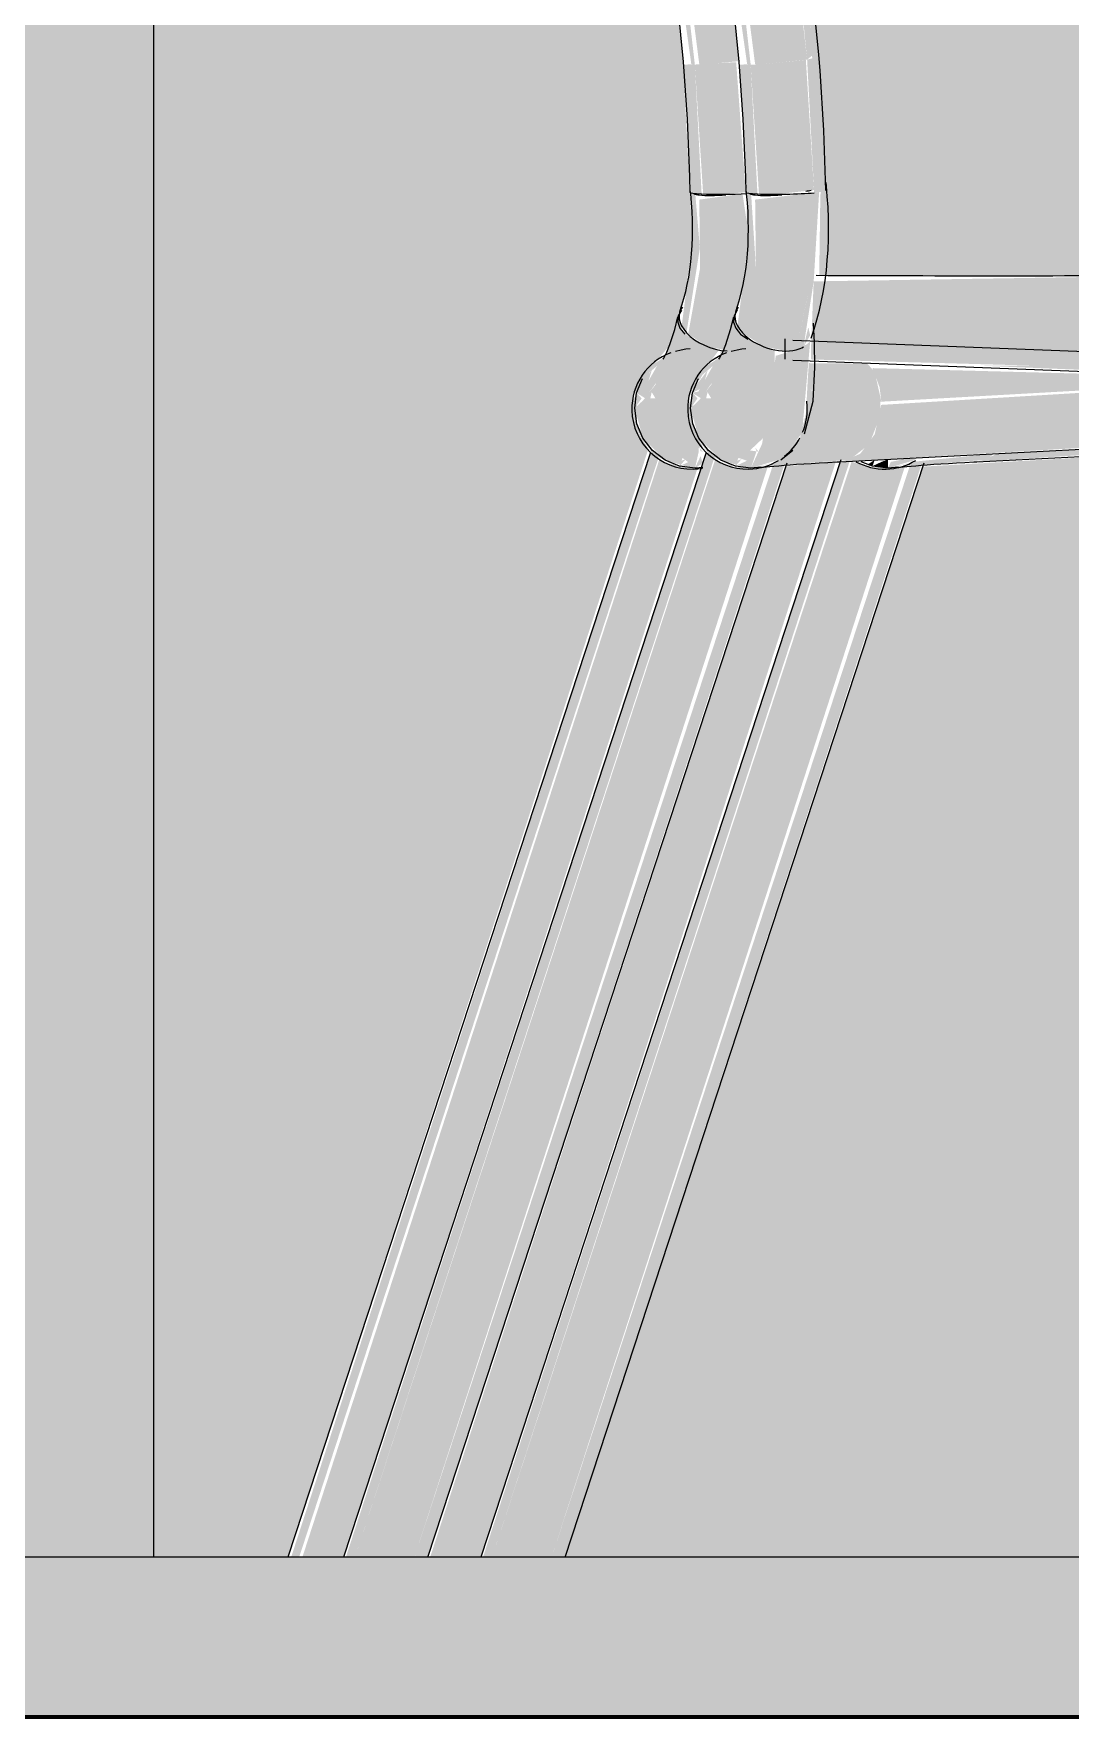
# Model space of a CAD drawing. Header units: inches. Extents: x 20478 to 36715, y -248 to 750.
# Drawn here: x 28104.65 to 28117.59, y 0 to 21.02 of the extents above; entities that cross this region are included whole.
import ezdxf

# ---------------------------------------------------------------- set-up
doc = ezdxf.new("R2010")
doc.units = ezdxf.units.IN
doc.header["$MEASUREMENT"] = 0
for name, color, linetype, lineweight in [('A-DOOR', 31, 'Continuous', 13), ('A-GLAZ-CWMG', 51, 'Continuous', 9), ('C-TOPO', 7, 'Continuous', 9), ('I-FURN', 30, 'Continuous', 9)]:
    doc.layers.add(name, color=color, linetype=linetype, lineweight=lineweight)

# ---------------------------------------------------------------- blocks, each defined once
blk = doc.blocks.new('HermanMiller_Collection_Air-Chair_SideChair_Arms - Arms-457867-Elevation - South')
at = {"layer": 'I-FURN'}
for points in [[(26169.581, 20.637), (26169.177, 24.162), (26169.043, 24.2), (26169.044, 24.155), (26169.537, 20.641)], [(26169.685, 20.635), (26170.131, 20.677), (26169.734, 24.202), (26169.25, 24.157), (26169.186, 24.155), (26169.637, 20.636)], [(26169.666, 19.02), (26169.581, 20.637), (26169.436, 20.635), (26169.537, 19.033), (26169.637, 19.022)], [(26169.89, 19.015), (26170.217, 19.041), (26170.097, 20.665), (26169.581, 20.635), (26169.685, 19.019), (26169.77, 19.016)], [(26169.477, 17.287), (26169.644, 18.343), (26169.587, 19.018), (26169.534, 19.025), (26169.522, 18.172), (26169.417, 17.371)], [(26164.942, 2), (26165.199, 2), (26169.617, 15.601), (26169.337, 15.622), (26169.136, 15.697), (26164.682, 2), (26164.839, 2)]]:
    blk.add_hatch(color=256, dxfattribs=at).paths.add_polyline_path(points, flags=0)
h = blk.add_hatch(color=256, dxfattribs=at)
h.paths.add_polyline_path([(26170.042, 17.058), (26170.051, 17.094), (26170.139, 17.287), (26170.094, 17.425), (26170.084, 17.52), (26170.16, 17.777), (26170.23, 18.263), (26170.243, 18.574), (26170.177, 19.022), (26169.637, 18.949), (26169.647, 18.094), (26169.498, 17.268), (26169.735, 17.118), (26169.983, 17.065), (26170.051, 17.191), (26170.042, 17.063)], flags=0)
h.paths.add_polyline_path([(26170.335, 19.008), (26170.277, 19.026), (26170.334, 19.008)], flags=0)
h = blk.add_hatch(color=256, dxfattribs=at)
h.paths.add_polyline_path([(26169.584, 15.597), (26169.631, 15.809), (26169.631, 15.849), (26169.675, 15.873), (26169.514, 16.178), (26169.514, 16.514), (26169.752, 16.897), (26169.884, 17.073), (26169.541, 17.209), (26169.396, 17.342), (26169.343, 17.332), (26169.089, 16.637), (26168.937, 16.444), (26168.831, 16.344), (26168.934, 15.97), (26169.21, 15.697), (26169.514, 15.606)], flags=0)
h.paths.add_polyline_path([(26169.391, 15.622), (26169.428, 15.724), (26169.498, 15.671)], flags=0)
h.paths.add_polyline_path([(26169, 16.356), (26169.043, 16.545), (26169.089, 16.468)], flags=0)
h = blk.add_hatch(color=256, dxfattribs=at)
h.paths.add_polyline_path([(26164.612, 2), (26164.642, 2), (26169.131, 15.735), (26169.026, 15.793), (26164.542, 2), (26164.578, 2)], flags=0)
h.paths.add_polyline_path([(26169.621, 17.174), (26169.593, 17.191), (26169.61, 17.178)], flags=0)
h = blk.add_hatch(color=256, dxfattribs=at)
h.paths.add_polyline_path([(26169.584, 15.597), (26169.679, 15.657), (26169.654, 15.748), (26169.585, 15.6)], flags=0)
h.paths.add_polyline_path([(26169.895, 16.995), (26169.918, 17.065), (26169.901, 17.054)], flags=0)
h = blk.add_hatch(color=256, dxfattribs=at)
h.paths.add_polyline_path([(26169.391, 15.622), (26169.471, 15.71), (26169.415, 15.689)], flags=0)
h.paths.add_polyline_path([(26168.855, 16.537), (26169.019, 16.796), (26169.11, 16.873), (26168.928, 16.553), (26168.858, 16.538)], flags=0)
h.paths.add_polyline_path([(26169.366, 15.606), (26169.321, 15.651), (26169.049, 15.823), (26168.858, 16.151), (26168.858, 16.533), (26168.962, 16.468), (26169.11, 16.679), (26169.2, 16.744), (26169.267, 17.026), (26169, 16.851), (26168.807, 16.433), (26168.831, 16.115), (26169.054, 15.777), (26169.337, 15.622)], flags=0)
h.paths.add_polyline_path([(26169.679, 15.803), (26169.638, 15.852), (26169.654, 15.806)], flags=0)
h.paths.add_polyline_path([(26169, 16.356), (26169.089, 16.468), (26169.026, 16.468), (26169.019, 16.44)], flags=0)
h = blk.add_hatch(color=256, dxfattribs=at)
h.paths.add_polyline_path([(26168.831, 16.344), (26168.917, 16.467), (26168.855, 16.537)], flags=0)
h.paths.add_polyline_path([(26168.855, 16.537), (26168.964, 16.56), (26169.043, 16.816), (26168.907, 16.667)], flags=0)
for p, q in [((26169.026, 15.793), (26164.5, 2)), ((26169.68, 15.603), (26169.584, 15.597))]:
    blk.add_line(p, q, dxfattribs=at)
at = {"layer": 'I-FURN', "flags": 128}
for points in [[(26169.022, 24.323), (26169.264, 22.401), (26169.434, 20.671)], [(26169.434, 20.671), (26169.485, 19.953), (26169.515, 19.232), (26169.52, 19.041)], [(26169.394, 17.551), (26169.421, 17.631), (26169.445, 17.714), (26169.467, 17.8), (26169.487, 17.889), (26169.505, 17.981), (26169.519, 18.076), (26169.532, 18.174), (26169.541, 18.274), (26169.548, 18.376), (26169.553, 18.48), (26169.554, 18.585), (26169.552, 18.692), (26169.548, 18.801), (26169.541, 18.91), (26169.531, 19.02), (26169.528, 19.052)], [(26169.184, 16.955), (26169.194, 16.971), (26169.233, 17.046), (26169.271, 17.139), (26169.331, 17.328), (26169.371, 17.486)], [(26169.414, 17.57), (26169.375, 17.498), (26169.369, 17.42)], [(26169.369, 17.42), (26169.396, 17.342), (26169.456, 17.27)], [(26169.339, 17.056), (26169.412, 17.074), (26169.469, 17.084), (26169.522, 17.092)], [(26168.831, 16.344), (26168.855, 16.537), (26168.928, 16.717)], [(26169.584, 15.597), (26169.391, 15.622), (26169.21, 15.697), (26169.054, 15.816), (26168.934, 15.97), (26168.858, 16.151), (26168.831, 16.344)]]:
    blk.add_lwpolyline(points, dxfattribs=at)
at = {"layer": 'I-FURN'}
for centre, major_axis, ratio, start_param, end_param in [((26170.02, 19.052), (0.5, 0.01), 0.069551, 3.141593, 3.925172), ((26170.025, 19.106), (0.497, 0.055), 0.180952, 3.532209, 3.794009), ((26170.025, 19.106), (0.497, 0.055), 0.180952, 3.794009, 4.579407), ((26170.02, 19.052), (0.5, 0.01), 0.069551, 3.925172, 5.149314), ((26169.866, 17.385), (-0.471, 0.167), 0.596783, 6.075208, 7.122406), ((26169.866, 17.385), (-0.471, 0.167), 0.596783, 0.839221, 2.024855), ((26169.541, 16.334), (-0.202, 0.722), 0.995009, 0.082635, 1.3209), ((26169.541, 16.334), (-0.202, 0.722), 0.995009, 1.3209, 2.891696), ((26169.541, 16.334), (-0.202, 0.722), 0.995009, 2.891696, 3.04967)]:
    blk.add_ellipse(centre, major_axis=major_axis, ratio=ratio, start_param=start_param, end_param=end_param, dxfattribs=at)
blk = doc.blocks.new('HermanMiller_Collection_Air-Chair_SideChair_Arms - Arms-V23-Elevation - South')
at = {"layer": 'I-FURN'}
for points in [[(26173.083, 15.675), (26177.875, 15.978), (26177.697, 16.017), (26177.057, 15.971), (26173.359, 15.776), (26173.154, 15.688)], [(26172.161, 15.615), (26172.737, 15.663), (26173.226, 15.701), (26173.311, 15.776), (26172.297, 15.675)], [(26167.051, 2), (26171.514, 15.682), (26171.391, 15.658), (26166.937, 2), (26166.987, 2)], [(26167.351, 2), (26167.794, 2), (26172.206, 15.622), (26171.775, 15.606), (26171.538, 15.675), (26167.051, 2), (26167.248, 2)], [(26167.794, 2), (26167.96, 2), (26172.417, 15.659), (26172.262, 15.615), (26169.126, 6.058)], [(26171.993, 15.597), (26172.341, 15.701), (26172.261, 15.721), (26172.029, 15.675), (26171.994, 15.6)]]:
    blk.add_hatch(color=256, dxfattribs=at).paths.add_polyline_path(points, flags=0)
h = blk.add_hatch(color=256, dxfattribs=at)
h.paths.add_polyline_path([(26171.993, 15.597), (26171.993, 15.707), (26171.914, 15.675), (26171.799, 15.622), (26171.923, 15.606)], flags=0)
h.paths.add_polyline_path([(26171.799, 15.622), (26171.827, 15.699), (26171.745, 15.645)], flags=0)
h = blk.add_hatch(color=256, dxfattribs=at)
h.paths.add_polyline_path([(26171.775, 15.606), (26171.75, 15.643), (26171.745, 15.622)], flags=0)
h.paths.add_polyline_path([(26172.065, 15.612), (26172.297, 15.675), (26172.126, 15.623)], flags=0)
for p, q in [((26173.103, 15.675), (26178.015, 15.931)), ((26171.404, 15.698), (26166.909, 2)), ((26167.961, 2), (26172.445, 15.664)), ((26172.122, 15.608), (26171.993, 15.597))]:
    blk.add_line(p, q, dxfattribs=at)
at = {"layer": 'I-FURN', "flags": 128}
for points in [[(26171.993, 15.597), (26171.799, 15.622), (26171.656, 15.677)], [(26172.118, 15.604), (26172.126, 15.605), (26172.15, 15.608), (26172.184, 15.612), (26172.228, 15.617), (26172.28, 15.622), (26172.34, 15.627), (26172.407, 15.632), (26172.482, 15.638), (26172.564, 15.644), (26172.652, 15.649), (26172.746, 15.655), (26172.846, 15.661), (26172.953, 15.667), (26173.065, 15.673), (26173.103, 15.675)]]:
    blk.add_lwpolyline(points, dxfattribs=at)
at = {"layer": 'I-FURN'}
for start_param, end_param in [(2.368097, 2.891696), (2.891696, 3.415295)]:
    blk.add_ellipse((26171.95, 16.334), major_axis=(-0.202, 0.722), ratio=0.995009, start_param=start_param, end_param=end_param, dxfattribs=at)
blk = doc.blocks.new('opening - opening-1034286-Elevation - South')
at = {"layer": 'A-DOOR'}
h = blk.add_hatch(color=256, dxfattribs=at)
h.paths.add_polyline_path([(25985.89, 2), (26016.078, 2), (26016.078, 96), (25985.89, 96), (25985.89, 20.121)], flags=0)
h.paths.add_polyline_path([(26180.895, 2), (26184.717, 15.714), (26184.549, 15.718), (26184.031, 15.675), (26180.732, 3.841), (26180.772, 2), (26180.888, 2)], flags=0)
h.paths.add_polyline_path([(26091.239, 2), (26093.176, 2), (26093.176, 8.948), (26092.37, 6.058)], flags=0)
h.paths.add_polyline_path([(26181.931, 2), (26189.824, 2), (26189.061, 15.848), (26189.026, 15.928), (26185.77, 15.775), (26182.457, 3.888)], flags=0)
h.paths.add_polyline_path([(26177.334, 2), (26177.291, 15.636), (26177.345, 15.675), (26177.402, 15.701), (26177.332, 15.896), (26172.428, 15.615), (26167.96, 2), (26177.291, 2)], flags=0)
h.paths.add_polyline_path([(26100.744, 16.071), (26100.766, 16.127), (26100.74, 16.1)], flags=0)
h.paths.add_polyline_path([(26097.419, 2), (26101.541, 2), (26100.778, 15.848), (26100.667, 16.092), (26099.814, 15.997), (26097.419, 15.885), (26097.419, 6.058)], flags=0)
h.paths.add_polyline_path([(26232.634, 2), (26228.15, 15.663), (26227.814, 15.666), (26227.491, 15.658), (26231.972, 2), (26232.628, 2)], flags=0)
h.paths.add_polyline_path([(26104.153, 2), (26107.484, 2), (26107.484, 15.885), (26104.236, 16.092), (26104.172, 16.084), (26104.131, 15.978), (26104.129, 15.848), (26104.153, 15.619), (26103.362, 2), (26104.143, 2)], flags=0)
h.paths.add_polyline_path([(26225.655, 2), (26230.225, 2), (26225.676, 15.675), (26225.516, 15.658), (26223.495, 15.759), (26220.801, 15.848), (26220.845, 15.776), (26220.895, 15.636), (26220.919, 15.629), (26220.895, 2), (26220.919, 2)], flags=0)
h.paths.add_polyline_path([(26235.203, 2), (26261.39, 2), (26261.39, 96), (26235.203, 96), (26235.203, 10.745)], flags=0)
h.paths.add_polyline_path([(26191.435, 16.071), (26191.458, 16.126), (26191.432, 16.1)], flags=0)
h.paths.add_polyline_path([(26191.637, 2), (26192.233, 2), (26191.469, 15.848), (26191.358, 16.092), (26190.646, 15.969), (26190.74, 15.433), (26191.567, 2), (26191.612, 2)], flags=0)
h.paths.add_polyline_path([(26167.251, 26.785), (26167.199, 26.876), (26167.216, 26.821)], flags=0)
h.paths.add_polyline_path([(26195.767, 2), (26195.767, 28.5), (26190.681, 28.5), (26190.681, 28.75), (26172.432, 28.75), (26172.432, 30), (26197.015, 30), (26197.015, 96), (26162.828, 96), (26162.828, 2), (26164.502, 2), (26169.001, 15.836), (26168.825, 16.124), (26168.816, 16.512), (26169.11, 16.941), (26169.295, 17.162), (26169.352, 17.162), (26169.417, 17.318), (26169.414, 17.377), (26169.387, 17.52), (26169.456, 17.746), (26169.533, 18.263), (26169.548, 18.507), (26169.434, 20.672), (26169.022, 24.299), (26168.743, 25.344), (26168.472, 25.94), (26168.157, 26.418), (26168.044, 26.493), (26167.126, 26.863), (26166.942, 27.034), (26166.666, 27.37), (26166.629, 27.627), (26166.76, 27.741), (26166.698, 27.79), (26167.12, 28.121), (26167.607, 28.253), (26170.571, 28.342), (26173.817, 28.341), (26177.69, 28.234), (26181.052, 27.895), (26183.449, 27.56), (26186.073, 27.086), (26187.042, 26.833), (26187.635, 26.533), (26187.705, 26.432), (26187.966, 26.204), (26188.255, 25.749), (26188.439, 24.96), (26188.439, 24.589), (26188.362, 24.016), (26187.928, 22.733), (26186.946, 19.993), (26186.265, 17.551), (26190.846, 17.495), (26190.896, 17.489), (26191.576, 17.364), (26191.84, 17.062), (26191.911, 16.899), (26192.117, 16.615), (26192.355, 16.145), (26192.357, 15.974), (26192.452, 15.433), (26193.267, 2), (26193.348, 2)], flags=0)
h.paths.add_polyline_path([(26136.016, 2), (26141.943, 2), (26137.459, 15.663), (26137.099, 15.668), (26135.893, 15.723), (26130.304, 15.973), (26130.113, 15.867), (26130.153, 15.776), (26130.203, 15.636), (26130.228, 15.643), (26130.18, 6.058), (26130.203, 2), (26135.945, 2)], flags=0)
h.paths.add_polyline_path([(26202.419, 2), (26204.953, 2), (26205.772, 15.676), (26205.971, 16.429), (26206.282, 16.906), (26206.338, 17.034), (26206.433, 17.184), (26206.491, 17.236), (26206.734, 17.47), (26207.34, 17.496), (26207.371, 17.552), (26207.609, 17.552), (26211.92, 17.552), (26210.911, 20.996), (26209.759, 24.236), (26209.756, 25.019), (26209.834, 25.428), (26210.078, 26.039), (26210.738, 26.648), (26211.492, 26.933), (26215.049, 27.611), (26218.549, 28.062), (26221.525, 28.276), (26225.13, 28.343), (26230.76, 28.224), (26231.081, 28.117), (26231.301, 28.001), (26231.558, 27.56), (26231.52, 27.37), (26231.279, 27.076), (26230.986, 26.817), (26230.736, 26.708), (26229.975, 26.355), (26229.795, 26.09), (26229.426, 25.296), (26229.252, 24.712), (26229.095, 23.793), (26228.751, 20.672), (26228.672, 18.094), (26228.799, 17.52), (26228.799, 17.456), (26228.799, 17.287), (26228.842, 17.332), (26228.996, 16.992), (26229.185, 16.853), (26229.37, 16.512), (26229.327, 16.07), (26229.159, 15.793), (26233.203, 3.467), (26233.203, 96), (26199.015, 96), (26199.015, 30), (26225.753, 30), (26225.753, 28.75), (26207.505, 28.75), (26207.505, 28.5), (26202.419, 28.5), (26202.419, 6.058)], flags=0)
h.paths.add_polyline_path([(26207.246, 2), (26207.362, 2), (26208.222, 15.893), (26208.181, 15.974), (26207.412, 15.953), (26207.408, 15.775), (26207.441, 15.619), (26206.692, 2), (26207.217, 2)], flags=0)
h.paths.add_polyline_path([(26113.34, 2), (26113.664, 2), (26111.727, 8.948), (26111.727, 2)], flags=0)
h.paths.add_polyline_path([(26114.707, 2), (26114.853, 2), (26114.892, 15.675), (26114.436, 15.587), (26111.727, 15.655), (26111.727, 12.667), (26114.7, 2)], flags=0)
h.paths.add_polyline_path([(26117.67, 2), (26122.64, 2), (26122.64, 15.68), (26121.166, 15.745), (26118.402, 15.848), (26118.419, 15.7), (26118.461, 15.619), (26117.739, 3.184)], flags=0)
h.paths.add_polyline_path([(26116.67, 2), (26117.465, 15.938), (26116.002, 15.975), (26115.805, 15.867), (26115.845, 15.776), (26115.895, 15.636), (26115.919, 15.629), (26115.895, 2), (26116.635, 2)], flags=0)
h.paths.add_polyline_path([(26143.648, 2), (26160.828, 2), (26160.828, 96), (26127.14, 96), (26127.14, 30), (26135.061, 30), (26135.061, 28.75), (26127.14, 28.75), (26127.14, 27.663), (26130.619, 28.094), (26132.937, 28.266), (26136.64, 28.346), (26140.045, 28.236), (26140.39, 28.117), (26140.609, 28.001), (26140.866, 27.56), (26140.828, 27.37), (26140.587, 27.076), (26140.295, 26.817), (26140.045, 26.708), (26139.289, 26.362), (26139.104, 26.09), (26138.734, 25.296), (26138.56, 24.712), (26138.403, 23.793), (26138.06, 20.672), (26137.981, 18.094), (26138.107, 17.52), (26138.107, 17.456), (26138.107, 17.287), (26138.15, 17.332), (26138.304, 16.992), (26138.493, 16.853), (26138.678, 16.512), (26138.636, 16.07), (26138.467, 15.793), (26142.992, 2), (26143.626, 2)], flags=0)
h.paths.add_polyline_path([(26208.362, 2), (26216.255, 2), (26212.415, 15.775), (26209.107, 15.893), (26209.11, 15.7), (26209.153, 15.619), (26208.376, 2.243)], flags=0)
h.paths.add_polyline_path([(26166.91, 2), (26171.345, 15.688), (26170.716, 15.615), (26166.277, 2), (26166.82, 2)], flags=0)
h.paths.add_polyline_path([(26127.634, 2), (26127.14, 3.506), (26127.14, 2)], flags=0)
h.paths.add_polyline_path([(26219.844, 2), (26219.853, 2), (26219.891, 15.675), (26219.207, 15.585), (26219.183, 3.855), (26219.707, 2), (26219.823, 2)], flags=0)
h.paths.add_polyline_path([(26129.008, 2), (26129.162, 2), (26129.2, 15.675), (26128.744, 15.587), (26127.14, 15.624), (26127.14, 8.702), (26129.006, 2.007)], flags=0)
h.paths.add_polyline_path([(26090.453, 2.896), (26093.176, 12.667), (26093.176, 15.686), (26090.453, 15.585), (26090.453, 6.058)], flags=0)
h.paths.add_polyline_path([(26102.451, 3.546), (26103.181, 15.676), (26103.379, 16.429), (26103.691, 16.906), (26103.746, 17.034), (26103.842, 17.184), (26103.9, 17.236), (26104.143, 17.47), (26104.749, 17.496), (26104.78, 17.552), (26105.018, 17.552), (26107.484, 17.55), (26107.431, 23.363), (26107.185, 24.179), (26107.168, 24.236), (26107.164, 25.019), (26107.242, 25.428), (26107.484, 26.129), (26107.475, 28.5), (26104.78, 28.5), (26104.78, 28.75), (26104.688, 28.75), (26104.688, 28.5), (26100.215, 28.5), (26100.215, 28.75), (26100.123, 28.75), (26100.123, 28.5), (26097.419, 28.5), (26097.442, 26.013), (26097.66, 25.428), (26097.738, 25.019), (26097.747, 24.589), (26097.679, 24.043), (26097.419, 23.219), (26097.419, 17.55), (26100.156, 17.495), (26100.884, 17.364), (26101.148, 17.062), (26101.219, 16.899), (26101.425, 16.615), (26101.663, 16.145), (26101.665, 15.974), (26101.761, 15.433), (26102.412, 4.221)], flags=0)
h.paths.add_polyline_path([(26179.02, 3.915), (26179.721, 6.431), (26179.666, 15.596), (26178.962, 15.585), (26179.009, 6.058)], flags=0)
h.paths.add_polyline_path([(26217.454, 3.915), (26217.435, 6.409), (26214.85, 15.675), (26214.177, 15.675), (26217.444, 3.951)], flags=0)
h.paths.add_polyline_path([(26217.484, 9.951), (26217.479, 15.597), (26215.908, 15.606), (26217.444, 10.093)], flags=0)
h.paths.add_polyline_path([(26180.702, 9.951), (26182.272, 15.63), (26180.674, 15.597), (26180.698, 10.592)], flags=0)
h.paths.add_polyline_path([(26219.479, 15.597), (26219.469, 15.677), (26219.479, 15.597)], flags=0)
h.paths.add_polyline_path([(26128.788, 15.597), (26128.778, 15.677), (26128.787, 15.597)], flags=0)
h.paths.add_polyline_path([(26114.479, 15.597), (26114.469, 15.677), (26114.479, 15.597)], flags=0)
h.paths.add_polyline_path([(26104.041, 15.978), (26104.163, 16.104), (26104.101, 16.071), (26104.044, 15.982)], flags=0)
h.paths.add_polyline_path([(26192.125, 16.011), (26192.164, 16.029), (26192.119, 16.028)], flags=0)
h.paths.add_polyline_path([(26101.433, 16.011), (26101.472, 16.029), (26101.427, 16.028)], flags=0)
h.paths.add_polyline_path([(26130.483, 17.46), (26130.699, 17.495), (26130.757, 17.496), (26130.986, 17.647), (26131.145, 17.78), (26131.588, 18.633), (26131.774, 19.251), (26132.092, 21.858), (26132.619, 25.72), (26132.539, 26.257), (26132.546, 26.437), (26132.217, 27.027), (26131.998, 27.223), (26130.168, 27.052), (26127.14, 26.66), (26127.14, 17.551), (26130.163, 17.5), (26130.45, 17.464)], flags=0)
h.paths.add_polyline_path([(26116.175, 17.46), (26116.39, 17.495), (26116.448, 17.496), (26116.678, 17.647), (26116.837, 17.78), (26117.279, 18.633), (26117.465, 19.251), (26117.773, 21.787), (26118.311, 25.72), (26118.231, 26.257), (26118.238, 26.437), (26117.908, 27.027), (26117.66, 27.221), (26115.859, 27.052), (26112.16, 26.556), (26111.727, 26.438), (26111.727, 17.55), (26115.854, 17.5), (26116.142, 17.464)], flags=0)
h.paths.add_polyline_path([(26187.519, 24.797), (26187.466, 24.809), (26187.514, 24.809)], flags=0)
h.paths.add_polyline_path([(26184.724, 17.55), (26185.24, 17.59), (26186.366, 21.414), (26187.366, 24.042), (26187.42, 24.046), (26187.497, 24.518), (26187.48, 25.03), (26187.528, 25.02), (26187.469, 25.163), (26187.437, 25.299), (26187.437, 25.355), (26187.053, 25.745), (26186.64, 25.879), (26186.465, 25.919), (26186.64, 25.428), (26186.718, 25.019), (26186.727, 24.589), (26186.651, 24.016), (26186.248, 22.819), (26185.234, 19.993), (26184.611, 17.55), (26184.66, 17.55)], flags=0)
h.paths.add_polyline_path([(26211.745, 25.705), (26211.588, 25.665), (26211.714, 25.688)], flags=0)
h.paths.add_polyline_path([(26213.654, 17.55), (26214.318, 17.59), (26213.319, 20.996), (26212.168, 24.236), (26212.191, 25.098), (26212.242, 25.428), (26212.339, 25.912), (26211.695, 25.647), (26211.446, 25.299), (26211.475, 25.296), (26211.398, 24.999), (26211.382, 24.566), (26211.331, 24.539), (26211.319, 24.409), (26211.395, 24.283), (26211.521, 24.038), (26211.554, 23.984), (26212.937, 20.121), (26213.654, 17.55)], flags=0)
h.paths.add_polyline_path([(26093.176, 17.55), (26093.176, 26.486), (26090.453, 26.878), (26090.487, 17.566), (26090.806, 17.552), (26093.073, 17.55)], flags=0)
h.paths.add_polyline_path([(26185.111, 24.797), (26185.057, 24.809), (26185.105, 24.809)], flags=0)
h.paths.add_polyline_path([(26182.82, 17.551), (26183.957, 21.414), (26184.957, 24.042), (26185.013, 24.054), (26185.088, 24.518), (26185.071, 25.03), (26185.119, 25.02), (26185.057, 25.171), (26185.028, 25.299), (26185.028, 25.355), (26184.617, 25.758), (26183.951, 26.013), (26183.115, 26.193), (26181.756, 26.438), (26178.504, 26.911), (26177.658, 26.97), (26177.509, 26.739), (26177.42, 26.451), (26177.292, 25.867), (26177.27, 25.078), (26178.328, 18.591), (26178.504, 18.205), (26178.853, 17.681), (26179.154, 17.569), (26182.518, 17.551)], flags=0)
h.paths.add_polyline_path([(26213.456, 25.705), (26213.359, 25.705), (26213.422, 25.686)], flags=0)
h.paths.add_polyline_path([(26215.366, 17.551), (26219.191, 17.606), (26219.428, 17.78), (26219.871, 18.633), (26220.056, 19.251), (26220.374, 21.858), (26220.902, 25.72), (26220.822, 26.257), (26220.829, 26.437), (26220.527, 26.97), (26220.422, 27), (26217.015, 26.533), (26214.48, 26.061), (26213.841, 25.884), (26213.36, 25.592), (26213.158, 25.299), (26213.187, 25.296), (26213.109, 24.999), (26213.094, 24.566), (26213.043, 24.539), (26213.031, 24.409), (26213.114, 24.26), (26213.233, 24.038), (26213.266, 23.984), (26214.649, 20.121), (26215.365, 17.552)], flags=0)
h.paths.add_polyline_path([(26169.066, 24.313), (26169.068, 24.324), (26169.064, 24.324)], flags=0)
h.paths.add_polyline_path([(26177.292, 24.485), (26177.293, 24.485), (26177.292, 24.485)], flags=0)
h.paths.add_polyline_path([(26213.12, 24.63), (26213.088, 24.825), (26213.128, 24.808), (26213.125, 24.732)], flags=0)
h.paths.add_polyline_path([(26211.408, 24.63), (26211.376, 24.825), (26211.417, 24.809), (26211.413, 24.732)], flags=0)
h.paths.add_polyline_path([(26167.199, 27.078), (26167.385, 27.181), (26167.319, 27.211), (26167.306, 27.153), (26167.213, 27.088)], flags=0)
h.paths.add_polyline_path([(26167.069, 27.076), (26167.196, 27.107), (26167.156, 27.153), (26167.072, 27.078)], flags=0)
h.paths.add_polyline_path([(26140.425, 27.076), (26140.301, 27.139), (26140.306, 27.078), (26140.397, 27.076)], flags=0)
h.paths.add_polyline_path([(26231.117, 27.076), (26230.993, 27.139), (26230.998, 27.078), (26231.089, 27.076)], flags=0)
h.paths.add_polyline_path([(26111.727, 27.491), (26114.542, 27.895), (26117.96, 28.249), (26118.127, 28.25), (26122.64, 28.347), (26122.64, 28.75), (26116.813, 28.75), (26116.813, 28.5), (26114.523, 28.5), (26114.523, 28.75), (26114.432, 28.75), (26114.432, 28.5), (26111.727, 28.5), (26111.727, 27.592)], flags=0)
h.paths.add_polyline_path([(26093.176, 27.491), (26093.176, 28.5), (26090.471, 28.5), (26090.453, 27.884), (26092.445, 27.611), (26092.959, 27.527)], flags=0)
h.paths.add_polyline_path([(26104.701, 30), (26122.64, 30), (26122.64, 96), (26090.453, 96), (26090.453, 30), (26095.297, 30)], flags=0)
h.paths.add_polyline_path([(26242.934, 99.164), (26261.39, 99.164), (26261.39, 134), (26235.203, 134), (26235.203, 119.043), (26235.436, 119.043), (26237.577, 118.566), (26239.472, 117.699), (26241.323, 116.282), (26241.624, 115.971), (26242.728, 114.61), (26243.629, 112.925), (26244.198, 111.049), (26244.39, 109.098), (26244.171, 107.017), (26243.419, 104.846), (26242.37, 103.097), (26240.921, 101.55), (26239.304, 100.399), (26237.48, 99.587), (26235.489, 99.164), (26242.48, 99.164)], flags=0)
h.paths.add_polyline_path([(26197.015, 119.098), (26197.015, 134), (26162.828, 134), (26162.828, 119.098), (26191.096, 119.098)], flags=0)
h.paths.add_polyline_path([(26211.294, 119.098), (26233.203, 119.098), (26233.203, 134), (26199.015, 134), (26199.015, 119.098), (26209.974, 119.098)], flags=0)
h.paths.add_polyline_path([(26128.015, 119.098), (26160.828, 119.098), (26160.828, 134), (26128.015, 134), (26128.015, 132.629)], flags=0)
blk = doc.blocks.new('HermanMiller_Collection_Air-Chair_SideChair_Arms - Arms-V31-Elevation - South')
at = {"layer": 'I-FURN'}
for points in [[(26173.481, 17.999), (26175.77, 18.003), (26175.46, 18.974), (26175.436, 19.017), (26175.125, 21.642), (26174.685, 24.26), (26174.562, 25.121), (26174.671, 26.453), (26174.99, 27.283), (26171.222, 27.355), (26169.268, 27.286), (26169.761, 26.652), (26170.296, 25.691), (26170.498, 25.103), (26170.729, 23.861), (26171.009, 21.293), (26171.155, 19.044), (26171.148, 19.002), (26171.134, 18.004), (26172.092, 18)], [(26170.983, 20.696), (26171.057, 20.756), (26170.708, 24.029), (26170.645, 24.405), (26170.568, 24.375), (26170.924, 21.293)], [(26170.278, 20.637), (26169.874, 24.162), (26169.74, 24.2), (26169.808, 23.637), (26170.234, 20.641)], [(26170.382, 20.635), (26170.983, 20.696), (26170.568, 24.375), (26170.455, 24.344), (26170.476, 24.212), (26169.947, 24.157), (26169.883, 24.155), (26170.334, 20.636)], [(26170.363, 19.02), (26170.278, 20.637), (26170.133, 20.635), (26170.234, 19.033), (26170.334, 19.022)], [(26170.587, 19.015), (26171.069, 19.068), (26170.967, 20.693), (26170.382, 20.635), (26170.278, 20.635), (26170.382, 19.019), (26170.467, 19.016)], [(26171.07, 19.034), (26171.155, 19.044), (26171.061, 20.716), (26170.983, 20.696), (26171.067, 19.115)], [(26170.174, 17.287), (26170.344, 18.094), (26170.284, 19.018), (26170.231, 19.025), (26170.219, 18.172), (26170.113, 17.371)], [(26170.737, 17.058), (26170.847, 17.073), (26171.044, 18.008), (26171.029, 19.031), (26170.334, 18.949), (26170.344, 18.094), (26170.174, 17.287), (26170.431, 17.118), (26170.718, 17.059)], [(26175.548, 16.876), (26176.469, 16.941), (26175.959, 17.642), (26175.741, 18.003), (26171.065, 17.928), (26171.03, 17.058), (26171.031, 16.953), (26173.817, 16.876), (26174.897, 16.876)], [(26173.135, 16.876), (26175.548, 16.777), (26176.575, 16.81), (26176.494, 16.91), (26174.157, 16.876), (26173.817, 16.876)], [(26171.371, 15.675), (26177.754, 16.041), (26176.783, 16.605), (26176.69, 16.675), (26171.907, 16.386), (26171.827, 16.019), (26171.647, 15.776), (26171.442, 15.688)], [(26170.449, 15.615), (26170.985, 15.66), (26171.514, 15.701), (26171.759, 15.895), (26171.897, 16.252), (26171.895, 16.425), (26170.985, 16.351), (26170.894, 15.974), (26170.614, 15.688), (26170.471, 15.624)], [(26165.639, 2), (26166.082, 2), (26170.494, 15.622), (26170.063, 15.606), (26169.833, 15.697), (26165.339, 2), (26165.536, 2)], [(26166.082, 2), (26166.248, 2), (26170.705, 15.659), (26170.55, 15.615), (26167.414, 6.058)]]:
    blk.add_hatch(color=256, dxfattribs=at).paths.add_polyline_path(points, flags=0)
h = blk.add_hatch(color=256, dxfattribs=at)
h.paths.add_polyline_path([(26170.847, 17.073), (26170.938, 17.109), (26171.065, 17.928), (26171.133, 19.041), (26171.032, 19.026), (26170.99, 17.748), (26170.872, 17.191)], flags=0)
h.paths.add_polyline_path([(26170.938, 17.109), (26171.021, 17.255), (26170.998, 17.355), (26170.958, 17.191)], flags=0)
h = blk.add_hatch(color=256, dxfattribs=at)
h.paths.add_polyline_path([(26174.444, 16.775), (26174.444, 16.792), (26174.428, 16.777)], flags=0)
h.paths.add_polyline_path([(26171.91, 16.426), (26176.69, 16.694), (26176.602, 16.734), (26174.382, 16.777), (26171.799, 16.845), (26171.888, 16.605), (26171.896, 16.539)], flags=0)
h.paths.add_polyline_path([(26177.504, 17.437), (26177.493, 17.495), (26177.493, 17.442)], flags=0)
h = blk.add_hatch(color=256, dxfattribs=at)
h.paths.add_polyline_path([(26170.281, 15.597), (26170.351, 15.806), (26170.27, 15.817), (26170.437, 15.975), (26170.578, 16.862), (26170.578, 17.074), (26170.238, 17.209), (26170.093, 17.342), (26170.04, 17.332), (26169.786, 16.637), (26169.634, 16.444), (26169.528, 16.344), (26169.631, 15.97), (26169.907, 15.697), (26170.211, 15.606)], flags=0)
h.paths.add_polyline_path([(26170.087, 15.622), (26170.125, 15.724), (26170.233, 15.689)], flags=0)
h.paths.add_polyline_path([(26169.697, 16.356), (26169.74, 16.545), (26169.786, 16.468)], flags=0)
h = blk.add_hatch(color=256, dxfattribs=at)
h.paths.add_polyline_path([(26165.275, 2), (26165.339, 2), (26169.828, 15.735), (26169.723, 15.793), (26165.225, 2), (26165.267, 2)], flags=0)
h.paths.add_polyline_path([(26170.317, 17.174), (26170.29, 17.191), (26170.307, 17.178)], flags=0)
h = blk.add_hatch(color=256, dxfattribs=at)
h.paths.add_polyline_path([(26171.013, 16.579), (26171.057, 16.605), (26171.018, 16.605)], flags=0)
h.paths.add_polyline_path([(26170.281, 15.597), (26170.628, 15.7), (26170.676, 15.724), (26170.92, 16.034), (26171.021, 17.179), (26170.977, 17.141), (26170.822, 17.069), (26170.592, 16.999), (26170.421, 15.9), (26170.282, 15.6)], flags=0)
h = blk.add_hatch(color=256, dxfattribs=at)
h.paths.add_polyline_path([(26170.087, 15.622), (26170.167, 15.71), (26170.112, 15.689)], flags=0)
h.paths.add_polyline_path([(26169.552, 16.537), (26169.676, 16.761), (26169.807, 16.873), (26169.625, 16.553), (26169.555, 16.538)], flags=0)
h.paths.add_polyline_path([(26170.063, 15.606), (26170.018, 15.651), (26169.746, 15.823), (26169.555, 16.151), (26169.555, 16.533), (26169.659, 16.468), (26169.807, 16.679), (26169.897, 16.744), (26169.964, 17.026), (26169.698, 16.853), (26169.498, 16.369), (26169.528, 16.115), (26169.751, 15.777), (26170.034, 15.622)], flags=0)
h.paths.add_polyline_path([(26170.353, 15.612), (26170.578, 15.671), (26170.414, 15.623)], flags=0)
h.paths.add_polyline_path([(26170.698, 15.75), (26170.895, 15.978), (26170.848, 15.94), (26170.699, 15.752)], flags=0)
h.paths.add_polyline_path([(26170.376, 15.803), (26170.335, 15.852), (26170.351, 15.806)], flags=0)
h.paths.add_polyline_path([(26169.697, 16.356), (26169.786, 16.468), (26169.723, 16.468), (26169.716, 16.44)], flags=0)
h = blk.add_hatch(color=256, dxfattribs=at)
h.paths.add_polyline_path([(26170.985, 16.351), (26171.91, 16.426), (26171.826, 16.8), (26171.733, 16.901), (26171.005, 16.907), (26170.991, 16.706), (26170.978, 16.455), (26170.98, 16.38)], flags=0)
h.paths.add_polyline_path([(26171.052, 16.533), (26171.018, 16.605), (26171.053, 16.544)], flags=0)
h.paths.add_polyline_path([(26171.759, 16.912), (26171.733, 16.913), (26171.733, 16.913)], flags=0)
h = blk.add_hatch(color=256, dxfattribs=at)
h.paths.add_polyline_path([(26169.528, 16.344), (26169.614, 16.467), (26169.552, 16.537)], flags=0)
h.paths.add_polyline_path([(26169.552, 16.537), (26169.683, 16.605), (26169.74, 16.816), (26169.579, 16.605)], flags=0)
for p, q in [((26170.704, 17.209), (26170.704, 16.958)), ((26171.391, 15.675), (26177.58, 15.998)), ((26169.723, 15.793), (26165.197, 2)), ((26170.806, 15.816), (26170.653, 15.697)), ((26166.25, 2), (26170.733, 15.664)), ((26170.41, 15.608), (26170.281, 15.597))]:
    blk.add_line(p, q, dxfattribs=at)
at = {"layer": 'I-FURN', "flags": 128}
for points in [[(26171.128, 20.756), (26170.932, 22.72), (26170.709, 24.462)], [(26169.719, 24.323), (26169.961, 22.401), (26170.131, 20.671)], [(26170.131, 20.671), (26170.182, 19.953), (26170.212, 19.232), (26170.217, 19.041)], [(26171.217, 19.062), (26171.191, 19.812), (26171.144, 20.56), (26171.128, 20.756)], [(26171.034, 17.218), (26171.072, 17.332), (26171.106, 17.448), (26171.137, 17.567), (26171.164, 17.688), (26171.187, 17.812), (26171.207, 17.937), (26171.223, 18.064), (26171.235, 18.192), (26171.244, 18.322), (26171.249, 18.453), (26171.251, 18.585), (26171.249, 18.719), (26171.244, 18.853), (26171.235, 18.987), (26171.223, 19.122), (26171.219, 19.161)], [(26170.091, 17.551), (26170.118, 17.631), (26170.142, 17.714), (26170.164, 17.8), (26170.184, 17.889), (26170.202, 17.981), (26170.216, 18.076), (26170.229, 18.174), (26170.238, 18.274), (26170.245, 18.376), (26170.249, 18.48), (26170.251, 18.585), (26170.249, 18.692), (26170.245, 18.801), (26170.238, 18.91), (26170.228, 19.02), (26170.225, 19.052)], [(26169.88, 16.955), (26169.891, 16.971), (26169.93, 17.046), (26169.968, 17.139), (26170.028, 17.328), (26170.068, 17.486)], [(26170.111, 17.57), (26170.072, 17.498), (26170.065, 17.42)], [(26170.065, 17.42), (26170.093, 17.342), (26170.153, 17.27), (26170.241, 17.207)], [(26170.806, 17.195), (26176.929, 16.956), (26183.061, 17.063), (26186.857, 17.303)], [(26170.951, 16.024), (26171.06, 16.433), (26171.08, 16.858), (26171.073, 17.166), (26171.061, 17.406)], [(26170.036, 17.056), (26170.108, 17.074), (26170.166, 17.084), (26170.219, 17.092)], [(26170.806, 16.945), (26176.943, 16.706), (26183.089, 16.814), (26186.861, 17.053)], [(26169.528, 16.344), (26169.552, 16.537), (26169.625, 16.717)], [(26170.281, 15.597), (26170.087, 15.622), (26169.907, 15.697), (26169.751, 15.816), (26169.631, 15.97), (26169.555, 16.151), (26169.528, 16.344)], [(26170.406, 15.604), (26170.414, 15.605), (26170.438, 15.608), (26170.472, 15.612), (26170.516, 15.617), (26170.568, 15.622), (26170.628, 15.627), (26170.696, 15.632), (26170.77, 15.638), (26170.852, 15.644), (26170.94, 15.649), (26171.034, 15.655), (26171.134, 15.661), (26171.241, 15.667), (26171.353, 15.673), (26171.391, 15.675)]]:
    blk.add_lwpolyline(points, dxfattribs=at)
at = {"layer": 'I-FURN'}
for centre, major_axis, ratio, start_param, end_param in [((26170.717, 19.052), (0.5, 0.01), 0.069551, 3.141593, 3.925172), ((26170.722, 19.106), (0.497, 0.055), 0.180952, 3.532209, 3.794009), ((26170.722, 19.106), (0.497, 0.055), 0.180952, 3.794009, 4.579407), ((26170.717, 19.052), (0.5, 0.01), 0.069551, 3.925172, 5.495969), ((26170.722, 19.106), (0.497, 0.055), 0.180952, 5.209031, 5.364805), ((26170.563, 17.385), (-0.471, 0.167), 0.596783, 6.075208, 7.122406), ((26170.563, 17.385), (-0.471, 0.167), 0.596783, 0.839221, 2.410017), ((26170.238, 16.334), (-0.202, 0.722), 0.995009, 0.082635, 1.3209), ((26170.563, 17.385), (-0.471, 0.167), 0.596783, 2.410017, 2.671816), ((26170.238, 16.334), (-0.202, 0.722), 0.995009, 4.462492, 4.572941), ((26170.238, 16.334), (-0.202, 0.722), 0.995009, 1.3209, 2.891696), ((26170.238, 16.334), (-0.202, 0.722), 0.995009, 4.043148, 4.462492), ((26170.238, 16.334), (-0.202, 0.722), 0.995009, 3.536218, 3.938894), ((26170.238, 16.334), (-0.202, 0.722), 0.995009, 2.891696, 3.415295)]:
    blk.add_ellipse(centre, major_axis=major_axis, ratio=ratio, start_param=start_param, end_param=end_param, dxfattribs=at)
blk.add_open_spline([(26171.096, 18.004), (26171.88, 18), (26173.42, 17.997), (26175.007, 18.001), (26175.779, 18.003)], degree=3, knots=[-0.9316515, -0.9316515, -0.9316515, -0.9316515, -0.5, -0.0947431, -0.0947431, -0.0947431, -0.0947431], dxfattribs=at)
blk = doc.blocks.new('Rectangular Mullion - Rectangular Mullion 1-779229-Elevation - South')
at = {"layer": 'A-GLAZ-CWMG'}
blk.add_hatch(color=256, dxfattribs=at).paths.add_polyline_path([(26089.453, 0), (26125.64, 0), (26125.64, 2), (26089.453, 2), (26089.453, 1.37)], flags=0)
blk.add_line((26125.64, 2), (26089.453, 2), dxfattribs=at)
blk = doc.blocks.new('Rectangular Mullion - Rectangular Mullion 1-827449-Elevation - South')
at = {"layer": 'A-GLAZ-CWMG'}
blk.add_hatch(color=256, dxfattribs=at).paths.add_polyline_path([(26016.078, 2), (26018.078, 2), (26018.078, 96), (26016.078, 96), (26016.078, 20.121)], flags=0)
for q in [(26018.078, 96), (26016.078, 2)]:
    blk.add_line((26018.078, 2), q, dxfattribs=at)

msp = doc.modelspace()

# ---------------------------------------------------------------- linework, layer by layer
at = {"layer": 'C-TOPO', "lineweight": 70}
msp.add_line((28307.21206, 0), (25582.96861, 0), dxfattribs=at)
at = {"layer": 'C-TOPO'}
msp.add_line((28307.21206, 0), (25582.96943, 0), dxfattribs=at)

# ---------------------------------------------------------------- block references
at = {"layer": 'A-DOOR'}
msp.add_blockref('opening - opening-1034286-Elevation - South', (1943.32392, 0), dxfattribs=at)
at = {"layer": 'A-GLAZ-CWMG'}
for name, p in [('Rectangular Mullion - Rectangular Mullion 1-827449-Elevation - South', (2088.07392, 0)), ('Rectangular Mullion - Rectangular Mullion 1-779229-Elevation - South', (1979.51142, 0)), ('Rectangular Mullion - Rectangular Mullion 1-779229-Elevation - South', (2015.69892, 0))]:
    msp.add_blockref(name, p, dxfattribs=at)
at = {"layer": 'I-FURN'}
for name in ['HermanMiller_Collection_Air-Chair_SideChair_Arms - Arms-457867-Elevation - South', 'HermanMiller_Collection_Air-Chair_SideChair_Arms - Arms-V31-Elevation - South', 'HermanMiller_Collection_Air-Chair_SideChair_Arms - Arms-V23-Elevation - South']:
    msp.add_blockref(name, (1943.32392, 0), dxfattribs=at)

doc.saveas('drawing.dxf')
